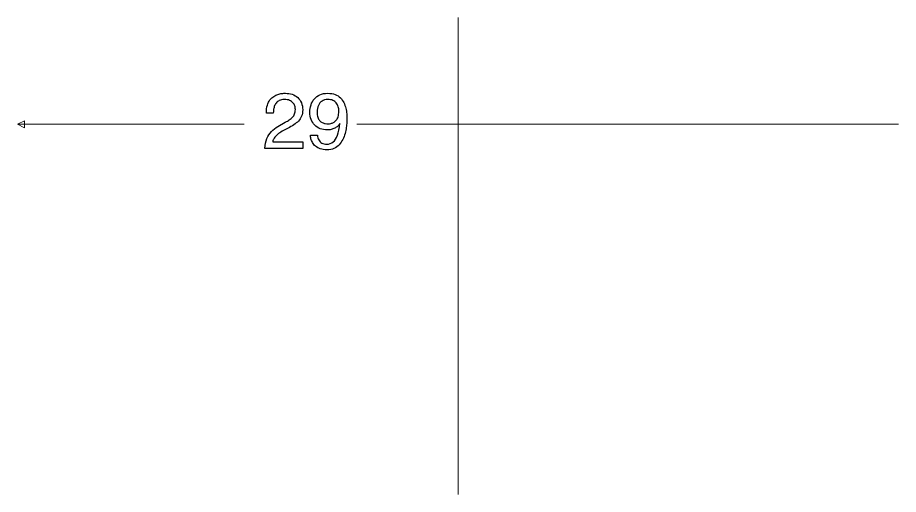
# Model space of a CAD drawing. Header units: inches. Extents: x -3.67 to 3.62, y -4.25 to 4.25.
# Drawn here: x -3.45 to -2.203, y -3.235 to -2.56 of the extents above; entities that cross this region are included whole.
import ezdxf

# ---------------------------------------------------------------- set-up
doc = ezdxf.new("R2010")
doc.units = ezdxf.units.IN
doc.header["$MEASUREMENT"] = 0
doc.layers.add('Dimensions', color=7, linetype='Continuous')

msp = doc.modelspace()

# ---------------------------------------------------------------- linework, layer by layer
at = {"layer": 'Dimensions', "color": 250, "lineweight": 5}
for points in [[(-2.8261, -3.2348), (-2.8261, -3.2348), (-2.8261, -2.5595), (-2.8261, -2.5595)], [(-3.4497, -2.7106), (-3.4497, -2.7106), (-3.1291, -2.7106), (-3.1291, -2.7106)], [(-2.2025, -2.7106), (-2.2025, -2.7106), (-2.9695, -2.7106), (-2.9695, -2.7106)]]:
    msp.add_open_spline(points, degree=3, dxfattribs=at)
at = {"layer": 'Dimensions', "color": 250}
for points, knots in [([(-3.0876, -2.6947), (-3.0876, -2.6935), (-3.0874, -2.6922), (-3.0873, -2.6906), (-3.0873, -2.6906), (-3.0871, -2.689), (-3.0867, -2.6873), (-3.0862, -2.6855), (-3.0862, -2.6855), (-3.0856, -2.6838), (-3.0848, -2.6822), (-3.0837, -2.6806), (-3.0837, -2.6806), (-3.0826, -2.6791), (-3.081, -2.6779), (-3.0791, -2.6769), (-3.0791, -2.6769), (-3.0772, -2.676), (-3.0748, -2.6755), (-3.0718, -2.6754), (-3.0718, -2.6754), (-3.069, -2.6755), (-3.0666, -2.6759), (-3.0646, -2.6768), (-3.0646, -2.6768), (-3.0626, -2.6776), (-3.061, -2.6787), (-3.0598, -2.6802), (-3.0598, -2.6802), (-3.0586, -2.6815), (-3.0577, -2.6831), (-3.0572, -2.6847), (-3.0572, -2.6847), (-3.0567, -2.6864), (-3.0564, -2.688), (-3.0564, -2.6895), (-3.0564, -2.6895), (-3.0564, -2.6921), (-3.0568, -2.6942), (-3.0575, -2.696), (-3.0575, -2.696), (-3.0582, -2.6978), (-3.0592, -2.6994), (-3.0604, -2.7007), (-3.0604, -2.7007), (-3.0617, -2.702), (-3.0632, -2.7032), (-3.065, -2.7043), (-3.065, -2.7043), (-3.0667, -2.7055), (-3.0686, -2.7066), (-3.0707, -2.7078), (-3.0707, -2.7078), (-3.0707, -2.7078), (-3.0811, -2.7138), (-3.0811, -2.7138), (-3.0811, -2.7138), (-3.0846, -2.7158), (-3.0877, -2.7182), (-3.0903, -2.7209), (-3.0903, -2.7209), (-3.093, -2.7237), (-3.0951, -2.727), (-3.0967, -2.7309), (-3.0967, -2.7309), (-3.0983, -2.7348), (-3.0992, -2.7394), (-3.0994, -2.7448), (-3.0994, -2.7448), (-3.0994, -2.7448), (-3.0459, -2.7448), (-3.0459, -2.7448), (-3.0459, -2.7448), (-3.0459, -2.7448), (-3.0459, -2.7355), (-3.0459, -2.7355), (-3.0459, -2.7355), (-3.0459, -2.7355), (-3.0884, -2.7355), (-3.0884, -2.7355), (-3.0884, -2.7355), (-3.0883, -2.7348), (-3.088, -2.7339), (-3.0876, -2.7328), (-3.0876, -2.7328), (-3.0872, -2.7317), (-3.0865, -2.7305), (-3.0855, -2.7291), (-3.0855, -2.7291), (-3.0845, -2.7278), (-3.0832, -2.7264), (-3.0815, -2.725), (-3.0815, -2.725), (-3.0798, -2.7235), (-3.0776, -2.722), (-3.0749, -2.7205), (-3.0749, -2.7205), (-3.0749, -2.7205), (-3.0668, -2.7161), (-3.0668, -2.7161), (-3.0668, -2.7161), (-3.0639, -2.7146), (-3.0612, -2.713), (-3.0587, -2.7114), (-3.0587, -2.7114), (-3.0561, -2.7097), (-3.0539, -2.7079), (-3.052, -2.706), (-3.052, -2.706), (-3.0501, -2.704), (-3.0486, -2.7017), (-3.0476, -2.6991), (-3.0476, -2.6991), (-3.0465, -2.6965), (-3.046, -2.6935), (-3.0459, -2.69), (-3.0459, -2.69), (-3.046, -2.6863), (-3.0466, -2.6831), (-3.0479, -2.6802), (-3.0479, -2.6802), (-3.0491, -2.6773), (-3.0509, -2.6749), (-3.0531, -2.6729), (-3.0531, -2.6729), (-3.0553, -2.6708), (-3.0579, -2.6693), (-3.0609, -2.6682), (-3.0609, -2.6682), (-3.0638, -2.6672), (-3.067, -2.6667), (-3.0704, -2.6667), (-3.0704, -2.6667), (-3.0718, -2.6666), (-3.0735, -2.6667), (-3.0753, -2.667), (-3.0753, -2.667), (-3.0772, -2.6672), (-3.0791, -2.6676), (-3.0812, -2.6683), (-3.0812, -2.6683), (-3.0832, -2.6689), (-3.0851, -2.6699), (-3.0871, -2.6711), (-3.0871, -2.6711), (-3.089, -2.6724), (-3.0907, -2.674), (-3.0923, -2.6761), (-3.0923, -2.6761), (-3.0938, -2.6781), (-3.0951, -2.6807), (-3.096, -2.6837), (-3.096, -2.6837), (-3.0969, -2.6868), (-3.0974, -2.6904), (-3.0974, -2.6947), (-3.0974, -2.6947), (-3.0974, -2.6947), (-3.0876, -2.6947), (-3.0876, -2.6947)], [0, 0, 0, 0, 0.025, 0.025, 0.025, 0.025, 0.05, 0.05, 0.05, 0.05, 0.075, 0.075, 0.075, 0.075, 0.1, 0.1, 0.1, 0.1, 0.125, 0.125, 0.125, 0.125, 0.15, 0.15, 0.15, 0.15, 0.175, 0.175, 0.175, 0.175, 0.2, 0.2, 0.2, 0.2, 0.225, 0.225, 0.225, 0.225, 0.25, 0.25, 0.25, 0.25, 0.275, 0.275, 0.275, 0.275, 0.3, 0.3, 0.3, 0.3, 0.325, 0.325, 0.325, 0.325, 0.35, 0.35, 0.35, 0.35, 0.375, 0.375, 0.375, 0.375, 0.4, 0.4, 0.4, 0.4, 0.425, 0.425, 0.425, 0.425, 0.45, 0.45, 0.45, 0.45, 0.475, 0.475, 0.475, 0.475, 0.5, 0.5, 0.5, 0.5, 0.525, 0.525, 0.525, 0.525, 0.55, 0.55, 0.55, 0.55, 0.575, 0.575, 0.575, 0.575, 0.6, 0.6, 0.6, 0.6, 0.625, 0.625, 0.625, 0.625, 0.65, 0.65, 0.65, 0.65, 0.675, 0.675, 0.675, 0.675, 0.7, 0.7, 0.7, 0.7, 0.725, 0.725, 0.725, 0.725, 0.75, 0.75, 0.75, 0.75, 0.775, 0.775, 0.775, 0.775, 0.8, 0.8, 0.8, 0.8, 0.825, 0.825, 0.825, 0.825, 0.85, 0.85, 0.85, 0.85, 0.875, 0.875, 0.875, 0.875, 0.9, 0.9, 0.9, 0.9, 0.925, 0.925, 0.925, 0.925, 0.95, 0.95, 0.95, 0.95, 0.975, 0.975, 0.975, 0.975, 1, 1, 1, 1]), ([(-3.0113, -2.7187), (-3.0095, -2.7187), (-3.0077, -2.7185), (-3.0058, -2.718), (-3.0058, -2.718), (-3.004, -2.7176), (-3.0023, -2.717), (-3.0007, -2.7162), (-3.0007, -2.7162), (-2.9991, -2.7155), (-2.9977, -2.7145), (-2.9964, -2.7133), (-2.9964, -2.7133), (-2.9951, -2.7122), (-2.9941, -2.7108), (-2.9934, -2.7093), (-2.9934, -2.7093), (-2.9934, -2.7093), (-2.9932, -2.7095), (-2.9932, -2.7095), (-2.9932, -2.7095), (-2.994, -2.7163), (-2.9952, -2.7218), (-2.9967, -2.7261), (-2.9967, -2.7261), (-2.9983, -2.7304), (-3.0004, -2.7336), (-3.0029, -2.7357), (-3.0029, -2.7357), (-3.0054, -2.7377), (-3.0084, -2.7388), (-3.012, -2.7388), (-3.012, -2.7388), (-3.0146, -2.7387), (-3.0169, -2.7382), (-3.0188, -2.7372), (-3.0188, -2.7372), (-3.0207, -2.7362), (-3.0222, -2.7347), (-3.0233, -2.7328), (-3.0233, -2.7328), (-3.0244, -2.7309), (-3.025, -2.7286), (-3.0252, -2.726), (-3.0252, -2.726), (-3.0252, -2.726), (-3.035, -2.726), (-3.035, -2.726), (-3.035, -2.726), (-3.035, -2.7275), (-3.0347, -2.7292), (-3.0343, -2.7311), (-3.0343, -2.7311), (-3.0338, -2.7329), (-3.0331, -2.7347), (-3.0321, -2.7366), (-3.0321, -2.7366), (-3.031, -2.7385), (-3.0296, -2.7402), (-3.0278, -2.7417), (-3.0278, -2.7417), (-3.026, -2.7432), (-3.0238, -2.7445), (-3.0212, -2.7454), (-3.0212, -2.7454), (-3.0185, -2.7464), (-3.0154, -2.7469), (-3.0117, -2.7469), (-3.0117, -2.7469), (-3.0079, -2.7468), (-3.0046, -2.7462), (-3.0017, -2.7449), (-3.0017, -2.7449), (-2.9988, -2.7436), (-2.9964, -2.7418), (-2.9944, -2.7396), (-2.9944, -2.7396), (-2.9923, -2.7374), (-2.9906, -2.7349), (-2.9893, -2.7322), (-2.9893, -2.7322), (-2.988, -2.7294), (-2.9869, -2.7266), (-2.9861, -2.7237), (-2.9861, -2.7237), (-2.9853, -2.7208), (-2.9847, -2.718), (-2.9843, -2.7152), (-2.9843, -2.7152), (-2.9839, -2.7125), (-2.9837, -2.7101), (-2.9836, -2.7079), (-2.9836, -2.7079), (-2.9834, -2.7058), (-2.9834, -2.7041), (-2.9834, -2.7029), (-2.9834, -2.7029), (-2.9834, -2.7007), (-2.9835, -2.6984), (-2.9837, -2.6958), (-2.9837, -2.6958), (-2.9839, -2.6932), (-2.9843, -2.6906), (-2.985, -2.6879), (-2.985, -2.6879), (-2.9856, -2.6851), (-2.9865, -2.6825), (-2.9877, -2.68), (-2.9877, -2.68), (-2.989, -2.6775), (-2.9906, -2.6752), (-2.9926, -2.6732), (-2.9926, -2.6732), (-2.9946, -2.6712), (-2.9971, -2.6696), (-3.0001, -2.6685), (-3.0001, -2.6685), (-3.003, -2.6673), (-3.0066, -2.6667), (-3.0107, -2.6667), (-3.0107, -2.6667), (-3.0148, -2.6667), (-3.0185, -2.6674), (-3.0216, -2.6688), (-3.0216, -2.6688), (-3.0247, -2.6703), (-3.0273, -2.6722), (-3.0295, -2.6747), (-3.0295, -2.6747), (-3.0316, -2.6772), (-3.0332, -2.68), (-3.0342, -2.6832), (-3.0342, -2.6832), (-3.0353, -2.6865), (-3.0358, -2.6898), (-3.0358, -2.6934), (-3.0358, -2.6934), (-3.0358, -2.6973), (-3.0352, -2.7008), (-3.034, -2.7039), (-3.034, -2.7039), (-3.0328, -2.707), (-3.0312, -2.7097), (-3.029, -2.7119), (-3.029, -2.7119), (-3.0268, -2.7141), (-3.0242, -2.7157), (-3.0212, -2.7169), (-3.0212, -2.7169), (-3.0182, -2.7181), (-3.0149, -2.7186), (-3.0113, -2.7187)], [0, 0, 0, 0, 0.026316, 0.026316, 0.026316, 0.026316, 0.052632, 0.052632, 0.052632, 0.052632, 0.078947, 0.078947, 0.078947, 0.078947, 0.105263, 0.105263, 0.105263, 0.105263, 0.131579, 0.131579, 0.131579, 0.131579, 0.157895, 0.157895, 0.157895, 0.157895, 0.184211, 0.184211, 0.184211, 0.184211, 0.210526, 0.210526, 0.210526, 0.210526, 0.236842, 0.236842, 0.236842, 0.236842, 0.263158, 0.263158, 0.263158, 0.263158, 0.289474, 0.289474, 0.289474, 0.289474, 0.315789, 0.315789, 0.315789, 0.315789, 0.342105, 0.342105, 0.342105, 0.342105, 0.368421, 0.368421, 0.368421, 0.368421, 0.394737, 0.394737, 0.394737, 0.394737, 0.421053, 0.421053, 0.421053, 0.421053, 0.447368, 0.447368, 0.447368, 0.447368, 0.473684, 0.473684, 0.473684, 0.473684, 0.5, 0.5, 0.5, 0.5, 0.526316, 0.526316, 0.526316, 0.526316, 0.552632, 0.552632, 0.552632, 0.552632, 0.578947, 0.578947, 0.578947, 0.578947, 0.605263, 0.605263, 0.605263, 0.605263, 0.631579, 0.631579, 0.631579, 0.631579, 0.657895, 0.657895, 0.657895, 0.657895, 0.684211, 0.684211, 0.684211, 0.684211, 0.710526, 0.710526, 0.710526, 0.710526, 0.736842, 0.736842, 0.736842, 0.736842, 0.763158, 0.763158, 0.763158, 0.763158, 0.789474, 0.789474, 0.789474, 0.789474, 0.815789, 0.815789, 0.815789, 0.815789, 0.842105, 0.842105, 0.842105, 0.842105, 0.868421, 0.868421, 0.868421, 0.868421, 0.894737, 0.894737, 0.894737, 0.894737, 0.921053, 0.921053, 0.921053, 0.921053, 0.947368, 0.947368, 0.947368, 0.947368, 0.973684, 0.973684, 0.973684, 0.973684, 1, 1, 1, 1]), ([(-3.0098, -2.7099), (-3.0112, -2.7099), (-3.0126, -2.7098), (-3.014, -2.7096), (-3.014, -2.7096), (-3.0155, -2.7093), (-3.0169, -2.7089), (-3.0183, -2.7082), (-3.0183, -2.7082), (-3.0197, -2.7076), (-3.0209, -2.7067), (-3.022, -2.7054), (-3.022, -2.7054), (-3.0232, -2.7042), (-3.024, -2.7025), (-3.0247, -2.7005), (-3.0247, -2.7005), (-3.0254, -2.6985), (-3.0257, -2.696), (-3.0257, -2.693), (-3.0257, -2.693), (-3.0257, -2.6895), (-3.0251, -2.6864), (-3.0238, -2.6838), (-3.0238, -2.6838), (-3.0226, -2.6812), (-3.0208, -2.6791), (-3.0186, -2.6777), (-3.0186, -2.6777), (-3.0163, -2.6762), (-3.0137, -2.6755), (-3.0106, -2.6754), (-3.0106, -2.6754), (-3.0078, -2.6755), (-3.0054, -2.6759), (-3.0034, -2.6768), (-3.0034, -2.6768), (-3.0014, -2.6777), (-2.9998, -2.6789), (-2.9985, -2.6804), (-2.9985, -2.6804), (-2.9972, -2.682), (-2.9963, -2.6837), (-2.9957, -2.6857), (-2.9957, -2.6857), (-2.9951, -2.6877), (-2.9948, -2.6899), (-2.9948, -2.6921), (-2.9948, -2.6921), (-2.9949, -2.6952), (-2.9952, -2.6978), (-2.9959, -2.6999), (-2.9959, -2.6999), (-2.9966, -2.702), (-2.9975, -2.7037), (-2.9987, -2.705), (-2.9987, -2.705), (-2.9998, -2.7064), (-3.001, -2.7074), (-3.0024, -2.7081), (-3.0024, -2.7081), (-3.0037, -2.7088), (-3.005, -2.7092), (-3.0063, -2.7095), (-3.0063, -2.7095), (-3.0076, -2.7098), (-3.0088, -2.7099), (-3.0098, -2.7099)], [0, 0, 0, 0, 0.058824, 0.058824, 0.058824, 0.058824, 0.117647, 0.117647, 0.117647, 0.117647, 0.176471, 0.176471, 0.176471, 0.176471, 0.235294, 0.235294, 0.235294, 0.235294, 0.294118, 0.294118, 0.294118, 0.294118, 0.352941, 0.352941, 0.352941, 0.352941, 0.411765, 0.411765, 0.411765, 0.411765, 0.470588, 0.470588, 0.470588, 0.470588, 0.529412, 0.529412, 0.529412, 0.529412, 0.588235, 0.588235, 0.588235, 0.588235, 0.647059, 0.647059, 0.647059, 0.647059, 0.705882, 0.705882, 0.705882, 0.705882, 0.764706, 0.764706, 0.764706, 0.764706, 0.823529, 0.823529, 0.823529, 0.823529, 0.882353, 0.882353, 0.882353, 0.882353, 0.941176, 0.941176, 0.941176, 0.941176, 1, 1, 1, 1])]:
    msp.add_open_spline(points, degree=3, knots=knots, dxfattribs=at)
at = {"layer": 'Dimensions', "color": 250, "lineweight": 5}
msp.add_open_spline([(-3.4496, -2.7106), (-3.4496, -2.7106), (-3.4398, -2.7057), (-3.4398, -2.7057), (-3.4398, -2.7057), (-3.4398, -2.7057), (-3.4398, -2.7156), (-3.4398, -2.7156), (-3.4398, -2.7156), (-3.4398, -2.7156), (-3.4496, -2.7106), (-3.4496, -2.7106)], degree=3, knots=[0, 0, 0, 0, 0.333333, 0.333333, 0.333333, 0.333333, 0.666667, 0.666667, 0.666667, 0.666667, 1, 1, 1, 1], dxfattribs=at)

doc.saveas('drawing.dxf')
